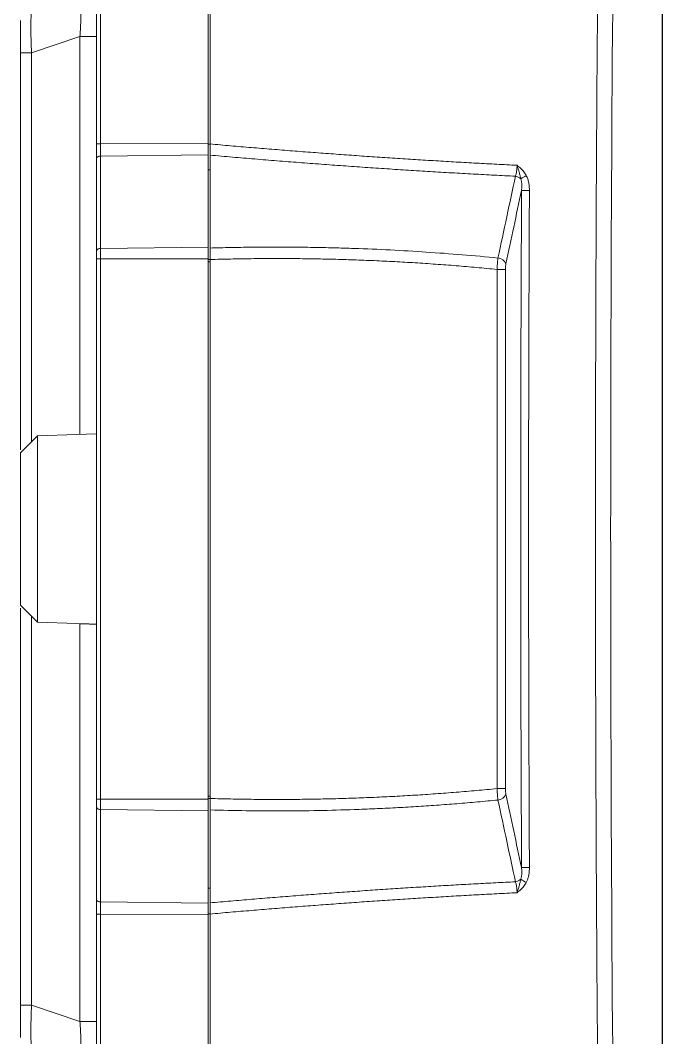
# Model space of a CAD drawing. Header units: millimetres. Extents: x 0 to 594, y 0 to 420.
# Drawn here: x 300.3 to 334, y 230.6 to 284 of the extents above; entities that cross this region are included whole.
import ezdxf

# ---------------------------------------------------------------- set-up
doc = ezdxf.new("R2010")
doc.units = ezdxf.units.MM
doc.header["$LTSCALE"] = 2

msp = doc.modelspace()

# ---------------------------------------------------------------- linework, layer by layer
at = {"color": 7, "linetype": 'Continuous', "lineweight": 15}
for p, q in [((333.922, 330.526), (333.922, 184.046)), ((333.956, 330.526), (333.956, 184.046)), ((310.206, 297.528), (310.206, 277.492)), ((303.377, 283.124), (300.841, 282.271)), ((303.377, 262.255), (303.377, 283.124)), ((300.256, 282.271), (300.256, 261.439)), ((304.451, 277.508), (310.106, 277.51)), ((304.256, 271.884), (304.256, 276.735)), ((310.106, 276.928), (304.451, 276.856)), ((304.451, 272.005), (304.451, 276.856)), ((310.106, 272.076), (310.106, 276.928)), ((310.206, 276.905), (310.206, 272.031)), ((304.451, 272.005), (310.106, 272.076)), ((304.256, 243.1), (304.256, 271.472)), ((304.256, 271.472), (304.451, 271.472)), ((310.106, 271.472), (304.451, 271.472)), ((304.451, 243.1), (304.451, 271.472)), ((310.106, 243.1), (310.106, 271.472)), ((310.206, 271.428), (310.206, 243.144)), ((325.265, 243.662), (325.265, 270.91)), ((325.705, 270.91), (325.265, 270.91)), ((325.705, 243.662), (325.705, 270.91)), ((301.147, 262.178), (300.252, 261.283)), ((303.199, 262.249), (301.147, 262.178)), ((301.147, 262.178), (301.147, 257.286)), ((303.203, 262.249), (304.256, 262.286)), ((304.256, 259.82), (304.256, 259.82)), ((301.147, 257.286), (301.147, 252.395)), ((300.252, 253.289), (301.147, 252.395)), ((300.256, 253.133), (300.256, 232.301)), ((301.147, 252.395), (303.199, 252.323)), ((303.203, 252.323), (304.256, 252.286)), ((303.203, 252.323), (303.203, 252.323)), ((303.203, 252.323), (303.377, 252.317)), ((303.377, 231.448), (303.377, 252.317)), ((304.256, 243.1), (304.451, 243.1)), ((304.451, 243.1), (310.106, 243.1)), ((304.256, 237.837), (304.256, 242.688)), ((310.106, 242.496), (304.451, 242.567)), ((304.451, 237.716), (304.451, 242.567)), ((310.106, 237.644), (310.106, 242.496)), ((310.206, 242.541), (310.206, 237.667)), ((304.451, 237.716), (310.106, 237.644)), ((310.106, 237.062), (304.451, 237.064)), ((310.206, 237.081), (310.206, 217.044)), ((303.377, 231.448), (300.841, 232.301))]:
    msp.add_line(p, q, dxfattribs=at)
at = {"color": 8, "linetype": 'Continuous', "lineweight": 15}
for p, q in [((300.841, 261.872), (300.841, 282.271)), ((310.106, 277.484), (310.206, 277.484)), ((310.106, 276.142), (310.206, 276.142)), ((310.106, 271.425), (310.206, 271.425)), ((310.106, 271.304), (310.206, 271.304)), ((300.841, 232.301), (300.841, 252.7)), ((310.206, 243.268), (310.106, 243.268)), ((310.106, 243.147), (310.206, 243.147)), ((310.106, 238.43), (310.206, 238.43)), ((310.106, 237.088), (310.206, 237.088))]:
    msp.add_line(p, q, dxfattribs=at)
at = {"color": 7, "linetype": 'Continuous', "lineweight": 15, "flags": 128}
for points in [[(303.377, 283.124), (303.575, 283.124), (303.75, 283.124), (303.901, 283.124), (304.027, 283.124), (304.126, 283.124), (304.198, 283.124), (304.241, 283.124), (304.256, 283.124)], [(300.841, 282.271), (300.71, 282.271), (300.593, 282.271), (300.492, 282.271), (300.408, 282.271), (300.342, 282.271), (300.294, 282.271), (300.265, 282.271), (300.256, 282.271)], [(304.256, 276.735), (304.259, 276.759), (304.27, 276.781), (304.288, 276.802), (304.313, 276.82), (304.342, 276.835), (304.376, 276.846), (304.413, 276.853), (304.451, 276.856)], [(304.256, 271.884), (304.259, 271.907), (304.27, 271.93), (304.288, 271.95), (304.313, 271.969), (304.342, 271.984), (304.376, 271.995), (304.413, 272.002), (304.451, 272.005)], [(325.265, 243.662), (325.341, 243.662), (325.413, 243.662), (325.481, 243.662), (325.543, 243.662), (325.598, 243.662), (325.644, 243.662), (325.68, 243.662), (325.705, 243.662)], [(304.256, 242.688), (304.259, 242.665), (304.27, 242.642), (304.288, 242.622), (304.313, 242.604), (304.342, 242.588), (304.376, 242.577), (304.413, 242.57), (304.451, 242.567)], [(304.256, 237.837), (304.259, 237.813), (304.27, 237.791), (304.288, 237.77), (304.313, 237.752), (304.342, 237.737), (304.376, 237.726), (304.413, 237.719), (304.451, 237.716)], [(300.841, 232.301), (300.71, 232.301), (300.593, 232.301), (300.492, 232.301), (300.408, 232.301), (300.342, 232.301), (300.294, 232.301), (300.265, 232.301), (300.256, 232.301)], [(304.256, 231.448), (304.241, 231.448), (304.198, 231.448), (304.126, 231.448), (304.027, 231.448), (303.901, 231.448), (303.75, 231.448), (303.575, 231.448), (303.377, 231.448)]]:
    msp.add_lwpolyline(points, dxfattribs=at)
at = {"color": 7, "linetype": 'Continuous', "lineweight": 15}
for centre, radius, start, end in [((304.403, 275.122), 2.386, 88.8415, 93.5454), ((326.086, 275.094), 0.719, 53.3087, 78.3811), ((329.805, 270.266), 6.327, 118.3715, 121.33), ((326.964, 284.628), 9.582, 267.5334, 270.0056), ((325.245, 270.97), 0.543, 26.0984, 82.72), ((325.245, 243.602), 0.543, 277.28, 333.9017), ((326.964, 229.949), 9.577, 89.9937, 92.4672), ((326.086, 239.478), 0.719, 281.6178, 306.6918), ((329.808, 244.31), 6.332, 238.6713, 241.6277), ((304.403, 239.449), 2.385, 266.4532, 271.1589)]:
    msp.add_arc(centre, radius, start, end, dxfattribs=at)
for points, knots in [([(330.678, 215.704), (330.667, 216.66), (330.644, 218.572), (330.614, 221.439), (330.585, 224.307), (330.56, 227.174), (330.536, 230.042), (330.515, 232.91), (330.496, 235.777), (330.479, 238.645), (330.465, 241.513), (330.454, 244.38), (330.444, 247.248), (330.437, 250.116), (330.432, 252.983), (330.43, 255.851), (330.43, 258.719), (330.432, 261.587), (330.437, 264.454), (330.444, 267.322), (330.454, 270.19), (330.465, 273.058), (330.479, 275.925), (330.496, 278.793), (330.515, 281.661), (330.536, 284.529), (330.56, 287.397), (330.585, 290.265), (330.614, 293.132), (330.644, 296), (330.667, 297.912), (330.678, 298.868)], [0, 0, 0, 0, 0.034503, 0.069001, 0.103495, 0.137985, 0.172472, 0.206956, 0.241437, 0.275915, 0.310391, 0.344866, 0.379339, 0.41381, 0.448282, 0.482752, 0.517223, 0.551694, 0.586166, 0.620638, 0.655112, 0.689588, 0.724065, 0.758545, 0.793028, 0.827514, 0.862003, 0.896496, 0.930993, 0.965494, 1, 1, 1, 1]), ([(304.256, 277.504), (304.256, 278.458), (304.256, 280.365), (304.256, 283.225), (304.256, 286.086), (304.256, 288.946), (304.256, 291.805), (304.256, 294.665), (304.256, 296.571), (304.256, 297.524)], [0, 0, 0, 0, 0.142863, 0.285722, 0.428578, 0.571433, 0.714287, 0.857143, 1, 1, 1, 1]), ([(303.377, 283.124), (303.381, 283.184), (303.39, 283.303), (303.402, 283.481), (303.411, 283.657), (303.419, 283.83), (303.425, 284.001), (303.43, 284.169), (303.432, 284.335), (303.434, 284.551), (303.431, 284.816), (303.42, 285.121), (303.403, 285.416), (303.386, 285.596), (303.377, 285.687)], [0, 0, 0, 0, 0.06486, 0.12888, 0.192143, 0.254735, 0.316744, 0.378263, 0.439386, 0.500209, 0.622052, 0.745477, 0.871227, 1, 1, 1, 1]), ([(300.841, 282.271), (300.838, 282.347), (300.83, 282.498), (300.821, 282.724), (300.814, 282.949), (300.809, 283.172), (300.806, 283.393), (300.806, 283.607), (300.807, 283.893), (300.812, 284.218), (300.825, 284.558), (300.836, 284.749), (300.841, 284.835)], [0, 0, 0, 0, 0.083131, 0.166363, 0.249685, 0.333083, 0.416538, 0.500028, 0.577425, 0.749962, 0.887944, 1, 1, 1, 1]), ([(300.256, 283.98), (300.256, 283.939), (300.256, 283.856), (300.256, 283.727), (300.256, 283.594), (300.256, 283.457), (300.256, 283.317), (300.256, 283.18), (300.256, 282.985), (300.256, 282.761), (300.256, 282.5), (300.256, 282.347), (300.256, 282.271)], [0, 0, 0, 0, 0.083867, 0.167433, 0.250768, 0.333939, 0.417011, 0.500044, 0.571982, 0.749967, 0.875564, 1, 1, 1, 1]), ([(304.256, 276.735), (304.256, 276.763), (304.256, 276.819), (304.256, 276.909), (304.256, 277.002), (304.256, 277.131), (304.256, 277.298), (304.256, 277.435), (304.256, 277.504)], [0, 0, 0, 0, 0.124799, 0.249456, 0.374751, 0.501453, 0.750517, 1, 1, 1, 1]), ([(310.106, 277.51), (310.106, 277.484), (310.106, 277.433), (310.106, 277.355), (310.106, 277.278), (310.106, 277.178), (310.106, 277.057), (310.106, 276.971), (310.106, 276.928)], [0, 0, 0, 0, 0.124426, 0.24875, 0.373745, 0.500173, 0.749997, 1, 1, 1, 1]), ([(310.206, 277.492), (310.206, 277.459), (310.206, 277.395), (310.205, 277.303), (310.205, 277.22), (310.205, 277.147), (310.205, 277.082), (310.205, 277.026), (310.205, 276.979), (310.206, 276.939), (310.206, 276.916), (310.206, 276.905)], [0, 0, 0, 0, 0.157277, 0.304269, 0.440088, 0.564117, 0.675979, 0.775489, 0.862609, 0.937404, 1, 1, 1, 1]), ([(310.206, 277.492), (310.566, 277.46), (311.288, 277.396), (312.369, 277.304), (313.45, 277.215), (314.53, 277.129), (315.609, 277.046), (316.687, 276.966), (317.764, 276.888), (318.839, 276.814), (319.912, 276.742), (320.984, 276.673), (322.054, 276.608), (323.122, 276.545), (324.188, 276.485), (325.252, 276.428), (325.96, 276.392), (326.314, 276.374)], [0, 0, 0, 0, 0.067086, 0.134123, 0.201107, 0.268036, 0.334909, 0.401722, 0.468474, 0.535163, 0.601785, 0.668339, 0.734822, 0.801232, 0.867567, 0.933824, 1, 1, 1, 1]), ([(326.23, 275.798), (325.861, 275.817), (325.121, 275.854), (324.006, 275.914), (322.884, 275.978), (321.755, 276.044), (320.621, 276.115), (319.481, 276.188), (318.337, 276.266), (317.188, 276.346), (316.035, 276.43), (314.877, 276.518), (313.716, 276.609), (312.55, 276.704), (311.379, 276.803), (310.597, 276.871), (310.206, 276.905)], [0, 0, 0, 0, 0.069439, 0.139232, 0.209392, 0.279932, 0.350796, 0.421913, 0.493282, 0.564898, 0.63676, 0.708867, 0.781236, 0.853877, 0.926796, 1, 1, 1, 1]), ([(326.23, 275.798), (326.238, 275.823), (326.254, 275.871), (326.273, 275.95), (326.289, 276.032), (326.301, 276.116), (326.309, 276.202), (326.314, 276.288), (326.314, 276.346), (326.314, 276.374)], [0, 0, 0, 0, 0.149891, 0.297772, 0.443418, 0.586614, 0.727181, 0.864994, 1, 1, 1, 1]), ([(326.314, 276.374), (326.348, 276.348), (326.416, 276.297), (326.51, 276.213), (326.595, 276.125), (326.672, 276.032), (326.741, 275.935), (326.779, 275.867), (326.799, 275.833)], [0, 0, 0, 0, 0.1771204, 0.3488482, 0.5160416, 0.6796294, 0.8406024, 1, 1, 1, 1]), ([(326.314, 276.374), (326.324, 276.344), (326.344, 276.285), (326.37, 276.204), (326.397, 276.116), (326.433, 275.995), (326.476, 275.841), (326.503, 275.725), (326.515, 275.671)], [0, 0, 0, 0, 0.127876, 0.250322, 0.340812, 0.500287, 0.764351, 1, 1, 1, 1]), ([(325.314, 271.508), (325.468, 272.231), (325.773, 273.661), (326.079, 275.091), (326.23, 275.798)], [0, 0, 0, 0, 0.504856, 1, 1, 1, 1]), ([(326.799, 275.833), (326.813, 275.805), (326.842, 275.747), (326.877, 275.654), (326.907, 275.555), (326.937, 275.422), (326.961, 275.252), (326.963, 275.116), (326.965, 275.046)], [0, 0, 0, 0, 0.117419, 0.239251, 0.366256, 0.499108, 0.742847, 1, 1, 1, 1]), ([(326.965, 275.046), (326.96, 274.059), (326.951, 272.086), (326.94, 269.126), (326.931, 266.166), (326.925, 263.206), (326.921, 260.246), (326.92, 257.286), (326.921, 254.326), (326.925, 251.366), (326.931, 248.406), (326.94, 245.446), (326.951, 242.486), (326.96, 240.513), (326.965, 239.526)], [0, 0, 0, 0, 0.083346, 0.1666865, 0.2500222, 0.3333544, 0.4166839, 0.5000117, 0.5833389, 0.6666665, 0.7499954, 0.8333266, 0.9166611, 1, 1, 1, 1]), ([(304.256, 271.472), (304.256, 271.496), (304.256, 271.545), (304.256, 271.618), (304.256, 271.701), (304.256, 271.793), (304.256, 271.854), (304.256, 271.884)], [0, 0, 0, 0, 0.165611, 0.331633, 0.50001, 0.750147, 1, 1, 1, 1]), ([(310.106, 272.076), (310.106, 272.055), (310.106, 272.011), (310.106, 271.941), (310.106, 271.867), (310.106, 271.766), (310.106, 271.634), (310.106, 271.526), (310.106, 271.472)], [0, 0, 0, 0, 0.1244353, 0.2487294, 0.3737082, 0.5001842, 0.7500284, 1, 1, 1, 1]), ([(310.206, 272.031), (310.567, 272.04), (311.288, 272.059), (312.37, 272.076), (313.451, 272.083), (314.531, 272.079), (315.61, 272.067), (316.69, 272.044), (318.04, 272.004), (319.66, 271.935), (321.548, 271.824), (323.433, 271.685), (324.687, 271.567), (325.314, 271.508)], [0, 0, 0, 0, 0.071623, 0.143136, 0.214566, 0.28594, 0.357289, 0.428653, 0.500057, 0.625146, 0.750196, 0.875174, 1, 1, 1, 1]), ([(310.206, 272.031), (310.206, 272.003), (310.206, 271.949), (310.206, 271.861), (310.206, 271.772), (310.206, 271.683), (310.206, 271.596), (310.206, 271.511), (310.206, 271.455), (310.206, 271.428)], [0, 0, 0, 0, 0.156919, 0.310369, 0.45949, 0.603547, 0.741939, 0.874201, 1, 1, 1, 1]), ([(325.265, 270.91), (324.908, 270.944), (324.193, 271.013), (323.119, 271.104), (322.045, 271.185), (320.971, 271.257), (319.896, 271.318), (318.821, 271.37), (317.746, 271.412), (316.67, 271.444), (315.593, 271.466), (314.517, 271.479), (313.439, 271.481), (312.362, 271.474), (311.284, 271.457), (310.565, 271.437), (310.206, 271.428)], [0, 0, 0, 0, 0.071472, 0.142914, 0.214331, 0.28573, 0.357115, 0.428495, 0.499873, 0.571257, 0.642651, 0.714063, 0.785498, 0.856962, 0.92846, 1, 1, 1, 1]), ([(325.265, 270.91), (325.267, 270.94), (325.27, 271.001), (325.276, 271.091), (325.282, 271.181), (325.289, 271.269), (325.297, 271.353), (325.305, 271.434), (325.311, 271.484), (325.314, 271.508)], [0, 0, 0, 0, 0.14001, 0.281888, 0.425109, 0.569112, 0.713316, 0.857135, 1, 1, 1, 1]), ([(325.733, 271.209), (325.729, 271.191), (325.722, 271.157), (325.715, 271.099), (325.709, 271.039), (325.705, 270.975), (325.705, 270.932), (325.705, 270.91)], [0, 0, 0, 0, 0.204363, 0.402634, 0.598682, 0.796505, 1, 1, 1, 1]), ([(300.256, 261.286), (300.256, 261.286), (300.256, 261.383), (300.256, 261.033), (300.256, 260.2), (300.256, 258.854), (300.256, 257.809), (300.256, 257.286)], [0, 0, 0, 0, 0.0000535, 0.2500406, 0.5000258, 0.7500131, 1, 1, 1, 1]), ([(300.256, 257.286), (300.256, 256.762), (300.256, 255.714), (300.256, 254.392), (300.256, 253.467), (300.256, 253.346), (300.256, 253.286)], [0, 0, 0, 0, 0.250014, 0.500028, 0.75004, 1, 1, 1, 1]), ([(303.377, 252.317), (303.416, 252.315), (303.495, 252.313), (303.603, 252.309), (303.704, 252.305), (303.797, 252.302), (303.882, 252.299), (303.96, 252.296), (304.046, 252.293), (304.132, 252.29), (304.203, 252.288), (304.248, 252.286), (304.253, 252.286), (304.256, 252.286)], [0, 0, 0, 0, 0.071991, 0.143421, 0.214517, 0.285504, 0.356614, 0.428073, 0.500105, 0.625653, 0.750002, 0.874376, 1, 1, 1, 1]), ([(310.206, 243.144), (310.565, 243.135), (311.284, 243.115), (312.362, 243.099), (313.439, 243.091), (314.517, 243.094), (315.593, 243.106), (316.67, 243.128), (317.746, 243.16), (318.821, 243.202), (319.896, 243.254), (320.971, 243.316), (322.045, 243.387), (323.119, 243.469), (324.193, 243.559), (324.908, 243.628), (325.265, 243.662)], [0, 0, 0, 0, 0.0715395, 0.1430383, 0.2145021, 0.2859369, 0.3573487, 0.4287434, 0.500127, 0.5715054, 0.6428845, 0.7142704, 0.7856689, 0.8570861, 0.9285278, 1, 1, 1, 1]), ([(325.314, 243.064), (325.311, 243.088), (325.305, 243.138), (325.297, 243.219), (325.289, 243.303), (325.282, 243.391), (325.276, 243.481), (325.27, 243.572), (325.267, 243.632), (325.265, 243.662)], [0, 0, 0, 0, 0.142865, 0.286684, 0.430888, 0.574891, 0.718112, 0.85999, 1, 1, 1, 1]), ([(325.705, 243.662), (325.705, 243.64), (325.705, 243.597), (325.709, 243.534), (325.715, 243.473), (325.722, 243.416), (325.729, 243.381), (325.733, 243.363)], [0, 0, 0, 0, 0.203495, 0.401318, 0.597366, 0.795637, 1, 1, 1, 1]), ([(304.256, 242.688), (304.256, 242.708), (304.256, 242.748), (304.256, 242.813), (304.256, 242.894), (304.256, 242.99), (304.256, 243.063), (304.256, 243.1)], [0, 0, 0, 0, 0.1656109, 0.3316331, 0.5000097, 0.750147, 1, 1, 1, 1]), ([(310.106, 243.1), (310.106, 243.073), (310.106, 243.02), (310.106, 242.939), (310.106, 242.86), (310.106, 242.756), (310.106, 242.63), (310.106, 242.54), (310.106, 242.496)], [0, 0, 0, 0, 0.124435, 0.248729, 0.373708, 0.500184, 0.750028, 1, 1, 1, 1]), ([(310.206, 243.144), (310.206, 243.113), (310.206, 243.047), (310.206, 242.947), (310.206, 242.844), (310.206, 242.74), (310.206, 242.637), (310.206, 242.574), (310.206, 242.541)], [0, 0, 0, 0, 0.1474058, 0.3035373, 0.4678153, 0.6394112, 0.8172442, 1, 1, 1, 1]), ([(325.314, 243.064), (324.956, 243.029), (324.24, 242.961), (323.164, 242.87), (322.087, 242.788), (321.009, 242.717), (319.929, 242.655), (318.849, 242.603), (317.5, 242.55), (315.88, 242.507), (313.99, 242.487), (312.099, 242.495), (310.837, 242.526), (310.206, 242.541)], [0, 0, 0, 0, 0.071321, 0.142668, 0.214074, 0.285539, 0.356995, 0.428458, 0.49995, 0.624876, 0.749743, 0.874733, 1, 1, 1, 1]), ([(326.23, 238.774), (326.079, 239.482), (325.773, 240.911), (325.468, 242.341), (325.314, 243.064)], [0, 0, 0, 0, 0.495144, 1, 1, 1, 1]), ([(326.965, 239.526), (326.964, 239.489), (326.964, 239.415), (326.956, 239.307), (326.941, 239.18), (326.913, 239.036), (326.867, 238.879), (326.821, 238.785), (326.799, 238.739)], [0, 0, 0, 0, 0.1377525, 0.2708235, 0.399555, 0.6128707, 0.8121178, 1, 1, 1, 1]), ([(310.206, 237.667), (310.571, 237.699), (311.301, 237.763), (312.394, 237.855), (313.483, 237.944), (314.568, 238.03), (315.65, 238.113), (316.727, 238.193), (317.801, 238.269), (318.871, 238.343), (319.938, 238.414), (321, 238.481), (322.057, 238.546), (323.109, 238.607), (324.155, 238.666), (325.195, 238.722), (325.886, 238.756), (326.23, 238.774)], [0, 0, 0, 0, 0.068332, 0.136415, 0.204255, 0.271857, 0.339227, 0.406382, 0.473323, 0.540049, 0.606559, 0.672848, 0.738912, 0.804667, 0.870092, 0.9352, 1, 1, 1, 1]), ([(326.314, 238.198), (326.314, 238.226), (326.314, 238.284), (326.309, 238.37), (326.301, 238.456), (326.289, 238.541), (326.273, 238.623), (326.254, 238.701), (326.238, 238.75), (326.23, 238.774)], [0, 0, 0, 0, 0.1350063, 0.272819, 0.4133859, 0.5565819, 0.7022276, 0.850109, 1, 1, 1, 1]), ([(326.515, 238.902), (326.503, 238.847), (326.477, 238.731), (326.428, 238.559), (326.374, 238.378), (326.334, 238.26), (326.314, 238.198)], [0, 0, 0, 0, 0.236465, 0.49986, 0.738514, 1, 1, 1, 1]), ([(326.799, 238.739), (326.779, 238.705), (326.741, 238.637), (326.672, 238.54), (326.595, 238.448), (326.51, 238.359), (326.416, 238.275), (326.348, 238.224), (326.314, 238.198)], [0, 0, 0, 0, 0.159397, 0.32037, 0.483958, 0.651152, 0.822879, 1, 1, 1, 1]), ([(326.314, 238.198), (325.96, 238.18), (325.252, 238.144), (324.188, 238.087), (323.122, 238.027), (322.054, 237.964), (320.984, 237.899), (319.912, 237.83), (318.839, 237.758), (317.764, 237.684), (316.687, 237.606), (315.609, 237.526), (314.53, 237.443), (313.45, 237.357), (312.369, 237.268), (311.288, 237.176), (310.566, 237.112), (310.206, 237.081)], [0, 0, 0, 0, 0.066177, 0.132433, 0.198768, 0.265178, 0.331661, 0.398215, 0.464838, 0.531526, 0.598278, 0.665092, 0.731965, 0.798894, 0.865878, 0.932914, 1, 1, 1, 1]), ([(304.256, 237.068), (304.256, 237.103), (304.256, 237.171), (304.256, 237.274), (304.256, 237.375), (304.256, 237.507), (304.256, 237.667), (304.256, 237.78), (304.256, 237.837)], [0, 0, 0, 0, 0.124839, 0.249531, 0.374856, 0.501582, 0.75059, 1, 1, 1, 1]), ([(310.106, 237.644), (310.106, 237.623), (310.106, 237.581), (310.106, 237.514), (310.106, 237.443), (310.106, 237.345), (310.106, 237.218), (310.106, 237.114), (310.106, 237.062)], [0, 0, 0, 0, 0.124426, 0.24875, 0.373745, 0.500173, 0.749996, 1, 1, 1, 1]), ([(310.206, 237.667), (310.206, 237.64), (310.205, 237.575), (310.205, 237.451), (310.205, 237.282), (310.206, 237.152), (310.206, 237.081)], [0, 0, 0, 0, 0.158118, 0.378601, 0.660873, 1, 1, 1, 1]), ([(304.256, 217.048), (304.256, 218.001), (304.256, 219.907), (304.256, 222.765), (304.256, 225.625), (304.256, 228.485), (304.256, 231.345), (304.256, 234.207), (304.256, 236.114), (304.256, 237.068)], [0, 0, 0, 0, 0.142811, 0.285636, 0.428475, 0.57133, 0.714201, 0.857091, 1, 1, 1, 1]), ([(300.256, 232.301), (300.256, 232.25), (300.256, 232.147), (300.256, 231.994), (300.256, 231.843), (300.256, 231.693), (300.256, 231.544), (300.256, 231.405), (300.256, 231.213), (300.256, 231.005), (300.256, 230.778), (300.256, 230.654), (300.256, 230.592)], [0, 0, 0, 0, 0.083867, 0.167433, 0.250768, 0.333939, 0.417011, 0.500044, 0.571982, 0.749967, 0.875564, 1, 1, 1, 1]), ([(300.841, 229.737), (300.838, 229.801), (300.83, 229.928), (300.821, 230.125), (300.814, 230.327), (300.809, 230.534), (300.806, 230.745), (300.806, 230.955), (300.807, 231.246), (300.812, 231.59), (300.825, 231.972), (300.836, 232.199), (300.841, 232.301)], [0, 0, 0, 0, 0.083131, 0.166363, 0.249685, 0.333083, 0.416538, 0.500028, 0.577425, 0.749962, 0.887944, 1, 1, 1, 1]), ([(303.377, 228.885), (303.381, 228.93), (303.39, 229.021), (303.402, 229.162), (303.411, 229.307), (303.419, 229.455), (303.425, 229.606), (303.43, 229.76), (303.432, 229.917), (303.434, 230.129), (303.431, 230.403), (303.42, 230.743), (303.403, 231.094), (303.386, 231.329), (303.377, 231.448)], [0, 0, 0, 0, 0.06486, 0.1288802, 0.1921433, 0.2547351, 0.3167444, 0.3782632, 0.4393859, 0.5002094, 0.6220523, 0.7454768, 0.8712267, 1, 1, 1, 1])]:
    msp.add_open_spline(points, degree=3, knots=knots, dxfattribs=at)
for points in [[(331.473, 298.827), (331.146, 271.133), (331.146, 243.439), (331.473, 215.746)], [(304.451, 297.532), (304.451, 290.859), (304.451, 284.185), (304.451, 277.508)], [(310.106, 297.537), (310.106, 290.863), (310.106, 284.187), (310.106, 277.51)], [(304.451, 277.508), (304.451, 277.275), (304.451, 277.043), (304.451, 276.856)], [(326.551, 275.055), (326.569, 275.272), (326.567, 275.491), (326.515, 275.671)], [(326.551, 275.055), (326.278, 273.774), (326.005, 272.492), (325.733, 271.209)], [(326.551, 239.517), (326.492, 251.359), (326.492, 263.213), (326.551, 275.055)], [(304.451, 271.472), (304.451, 271.663), (304.451, 271.852), (304.451, 272.005)], [(304.451, 242.567), (304.451, 242.72), (304.451, 242.909), (304.451, 243.1)], [(325.733, 243.363), (326.005, 242.081), (326.278, 240.798), (326.551, 239.517)], [(326.515, 238.902), (326.568, 239.085), (326.569, 239.301), (326.551, 239.517)], [(304.451, 237.716), (304.451, 237.531), (304.451, 237.299), (304.451, 237.064)], [(304.451, 237.064), (304.451, 230.387), (304.451, 223.713), (304.451, 217.04)], [(310.106, 237.062), (310.106, 230.383), (310.106, 223.708), (310.106, 217.035)]]:
    msp.add_open_spline(points, degree=3, dxfattribs=at)

doc.saveas('drawing.dxf')
